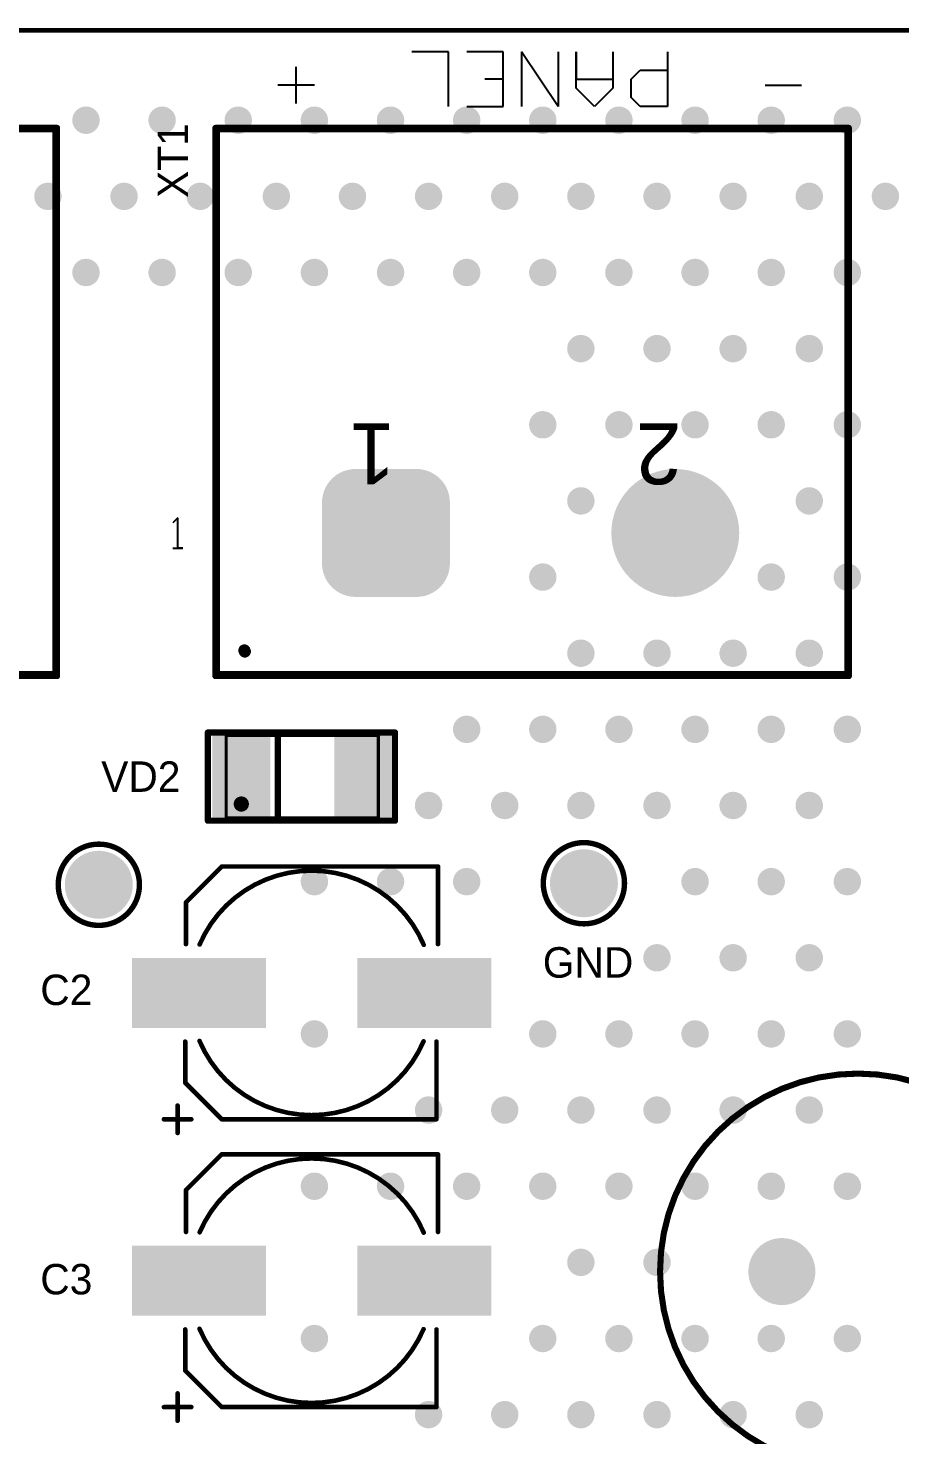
# Model space of a CAD drawing. Header units: millimetres. Extents: x 401 to 511, y 209 to 411.
# Drawn here: x 439.35 to 467.98, y 364.34 to 410.52 of the extents above; entities that cross this region are included whole.
import ezdxf

# ---------------------------------------------------------------- set-up
doc = ezdxf.new("R2010")
doc.units = ezdxf.units.MM
for name, color, linetype in [('BottomSolder', 6, 'Continuous'), ('KeepOutLayer', 6, 'Continuous'), ('Mechanical1', 6, 'Continuous'), ('MultiLayer', 9, 'Continuous'), ('TopOverlay', 2, 'Continuous'), ('TopSolder', 216, 'Continuous')]:
    doc.layers.add(name, color=color, linetype=linetype)

msp = doc.modelspace()

# ---------------------------------------------------------------- linework, layer by layer
at = {"layer": 'BottomSolder'}
for points, const_width in [([(441.025, 407.5, 1), (441.475, 407.5, 1)], 0.45), ([(443.525, 407.5, 1), (443.975, 407.5, 1)], 0.45), ([(446.025, 407.5, 1), (446.475, 407.5, 1)], 0.45), ([(448.525, 407.5, 1), (448.975, 407.5, 1)], 0.45), ([(451.025, 407.5, 1), (451.475, 407.5, 1)], 0.45), ([(453.525, 407.5, 1), (453.975, 407.5, 1)], 0.45), ([(456.025, 407.5, 1), (456.475, 407.5, 1)], 0.45), ([(458.525, 407.5, 1), (458.975, 407.5, 1)], 0.45), ([(461.025, 407.5, 1), (461.475, 407.5, 1)], 0.45), ([(463.525, 407.5, 1), (463.975, 407.5, 1)], 0.45), ([(466.025, 407.5, 1), (466.475, 407.5, 1)], 0.45), ([(439.775, 405, 1), (440.225, 405, 1)], 0.45), ([(442.275, 405, 1), (442.725, 405, 1)], 0.45), ([(444.775, 405, 1), (445.225, 405, 1)], 0.45), ([(447.275, 405, 1), (447.725, 405, 1)], 0.45), ([(449.775, 405, 1), (450.225, 405, 1)], 0.45), ([(452.275, 405, 1), (452.725, 405, 1)], 0.45), ([(454.775, 405, 1), (455.225, 405, 1)], 0.45), ([(457.275, 405, 1), (457.725, 405, 1)], 0.45), ([(459.775, 405, 1), (460.225, 405, 1)], 0.45), ([(462.275, 405, 1), (462.725, 405, 1)], 0.45), ([(464.775, 405, 1), (465.225, 405, 1)], 0.45), ([(467.275, 405, 1), (467.725, 405, 1)], 0.45), ([(441.025, 402.5, 1), (441.475, 402.5, 1)], 0.45), ([(443.525, 402.5, 1), (443.975, 402.5, 1)], 0.45), ([(446.025, 402.5, 1), (446.475, 402.5, 1)], 0.45), ([(448.525, 402.5, 1), (448.975, 402.5, 1)], 0.45), ([(451.025, 402.5, 1), (451.475, 402.5, 1)], 0.45), ([(453.525, 402.5, 1), (453.975, 402.5, 1)], 0.45), ([(456.025, 402.5, 1), (456.475, 402.5, 1)], 0.45), ([(458.525, 402.5, 1), (458.975, 402.5, 1)], 0.45), ([(461.025, 402.5, 1), (461.475, 402.5, 1)], 0.45), ([(463.525, 402.5, 1), (463.975, 402.5, 1)], 0.45), ([(466.025, 402.5, 1), (466.475, 402.5, 1)], 0.45), ([(457.275, 400, 1), (457.725, 400, 1)], 0.45), ([(459.775, 400, 1), (460.225, 400, 1)], 0.45), ([(462.275, 400, 1), (462.725, 400, 1)], 0.45), ([(464.775, 400, 1), (465.225, 400, 1)], 0.45), ([(456.025, 397.5, 1), (456.475, 397.5, 1)], 0.45), ([(458.525, 397.5, 1), (458.975, 397.5, 1)], 0.45), ([(461.025, 397.5, 1), (461.475, 397.5, 1)], 0.45), ([(463.525, 397.5, 1), (463.975, 397.5, 1)], 0.45), ([(466.025, 397.5, 1), (466.475, 397.5, 1)], 0.45), ([(449.55, 394.948, 1), (450.65, 394.948, 1)], 1.1), ([(451.55, 394.948, 1), (452.65, 394.948, 1)], 1.1), ([(459.55, 393.948, 1), (461.65, 393.948, 1)], 2.1), ([(457.275, 395, 1), (457.725, 395, 1)], 0.45), ([(464.775, 395, 1), (465.225, 395, 1)], 0.45), ([(449.55, 392.948, 1), (450.65, 392.948, 1)], 1.1), ([(451.55, 392.948, 1), (452.65, 392.948, 1)], 1.1), ([(456.025, 392.5, 1), (456.475, 392.5, 1)], 0.45), ([(463.525, 392.5, 1), (463.975, 392.5, 1)], 0.45), ([(466.025, 392.5, 1), (466.475, 392.5, 1)], 0.45), ([(457.275, 390, 1), (457.725, 390, 1)], 0.45), ([(459.775, 390, 1), (460.225, 390, 1)], 0.45), ([(462.275, 390, 1), (462.725, 390, 1)], 0.45), ([(464.775, 390, 1), (465.225, 390, 1)], 0.45), ([(453.525, 387.5, 1), (453.975, 387.5, 1)], 0.45), ([(456.025, 387.5, 1), (456.475, 387.5, 1)], 0.45), ([(458.525, 387.5, 1), (458.975, 387.5, 1)], 0.45), ([(461.025, 387.5, 1), (461.475, 387.5, 1)], 0.45), ([(463.525, 387.5, 1), (463.975, 387.5, 1)], 0.45), ([(466.025, 387.5, 1), (466.475, 387.5, 1)], 0.45), ([(452.275, 385, 1), (452.725, 385, 1)], 0.45), ([(454.775, 385, 1), (455.225, 385, 1)], 0.45), ([(457.275, 385, 1), (457.725, 385, 1)], 0.45), ([(459.775, 385, 1), (460.225, 385, 1)], 0.45), ([(462.275, 385, 1), (462.725, 385, 1)], 0.45), ([(464.775, 385, 1), (465.225, 385, 1)], 0.45), ([(441.113, 382.398, 1), (442.229, 382.398, 1)], 1.116), ([(457.042, 382.448, 1), (458.158, 382.448, 1)], 1.116), ([(448.525, 382.5, 1), (448.975, 382.5, 1)], 0.45), ([(451.025, 382.5, 1), (451.475, 382.5, 1)], 0.45), ([(453.525, 382.5, 1), (453.975, 382.5, 1)], 0.45), ([(461.025, 382.5, 1), (461.475, 382.5, 1)], 0.45), ([(463.525, 382.5, 1), (463.975, 382.5, 1)], 0.45), ([(466.025, 382.5, 1), (466.475, 382.5, 1)], 0.45), ([(459.775, 380, 1), (460.225, 380, 1)], 0.45), ([(462.275, 380, 1), (462.725, 380, 1)], 0.45), ([(464.775, 380, 1), (465.225, 380, 1)], 0.45), ([(448.525, 377.5, 1), (448.975, 377.5, 1)], 0.45), ([(456.025, 377.5, 1), (456.475, 377.5, 1)], 0.45), ([(458.525, 377.5, 1), (458.975, 377.5, 1)], 0.45), ([(461.025, 377.5, 1), (461.475, 377.5, 1)], 0.45), ([(463.525, 377.5, 1), (463.975, 377.5, 1)], 0.45), ([(466.025, 377.5, 1), (466.475, 377.5, 1)], 0.45), ([(452.275, 375, 1), (452.725, 375, 1)], 0.45), ([(454.775, 375, 1), (455.225, 375, 1)], 0.45), ([(457.275, 375, 1), (457.725, 375, 1)], 0.45), ([(459.775, 375, 1), (460.225, 375, 1)], 0.45), ([(462.275, 375, 1), (462.725, 375, 1)], 0.45), ([(464.775, 375, 1), (465.225, 375, 1)], 0.45), ([(448.525, 372.5, 1), (448.975, 372.5, 1)], 0.45), ([(451.025, 372.5, 1), (451.475, 372.5, 1)], 0.45), ([(453.525, 372.5, 1), (453.975, 372.5, 1)], 0.45), ([(456.025, 372.5, 1), (456.475, 372.5, 1)], 0.45), ([(458.525, 372.5, 1), (458.975, 372.5, 1)], 0.45), ([(461.025, 372.5, 1), (461.475, 372.5, 1)], 0.45), ([(463.525, 372.5, 1), (463.975, 372.5, 1)], 0.45), ([(466.025, 372.5, 1), (466.475, 372.5, 1)], 0.45), ([(457.275, 370, 1), (457.725, 370, 1)], 0.45), ([(459.775, 370, 1), (460.225, 370, 1)], 0.45), ([(463.55, 369.698, 1), (464.65, 369.698, 1)], 1.1), ([(448.525, 367.5, 1), (448.975, 367.5, 1)], 0.45), ([(456.025, 367.5, 1), (456.475, 367.5, 1)], 0.45), ([(458.525, 367.5, 1), (458.975, 367.5, 1)], 0.45), ([(461.025, 367.5, 1), (461.475, 367.5, 1)], 0.45), ([(463.525, 367.5, 1), (463.975, 367.5, 1)], 0.45), ([(466.025, 367.5, 1), (466.475, 367.5, 1)], 0.45), ([(452.275, 365, 1), (452.725, 365, 1)], 0.45), ([(454.775, 365, 1), (455.225, 365, 1)], 0.45), ([(457.275, 365, 1), (457.725, 365, 1)], 0.45), ([(459.775, 365, 1), (460.225, 365, 1)], 0.45), ([(462.275, 365, 1), (462.725, 365, 1)], 0.45), ([(464.775, 365, 1), (465.225, 365, 1)], 0.45)]:
    msp.add_lwpolyline(points, format="xyb", close=True, dxfattribs=dict(at, const_width=const_width))
for points in [[(452.1, 396.048), (450.1, 396.048), (452.1, 391.848), (450.1, 391.848)], [(453.2, 394.948), (449, 394.948), (453.2, 392.948), (449, 392.948)]]:
    msp.add_solid(points, dxfattribs=at)
at = {"layer": 'KeepOutLayer', "const_width": 0.15}
msp.add_lwpolyline([(405.85, 410.448), (505.85, 410.448)], dxfattribs=at)
at = {"layer": 'Mechanical1'}
for points, const_width in [([(419.6, 407.148), (440.2, 407.148)], 0.1), ([(440.2, 389.368), (440.2, 407.148)], 0.1), ([(445.6, 389.368), (445.6, 407.148)], 0.1), ([(445.6, 407.148), (466.2, 407.148)], 0.1), ([(466.2, 389.368), (466.2, 407.148)], 0.1), ([(419.6, 389.368), (440.2, 389.368)], 0.1), ([(445.6, 389.368), (466.2, 389.368)], 0.1), ([(445.85, 387.297), (450.85, 387.297)], 0.1), ([(445.85, 384.597), (445.85, 387.297)], 0.1), ([(450.85, 384.597), (450.85, 387.297)], 0.1), ([(445.85, 384.597), (450.85, 384.597)], 0.1), ([(444.534, 381.823), (445.709, 382.998)], 0.15), ([(445.709, 382.998), (452.809, 382.998)], 0.15), ([(452.809, 380.448), (452.809, 382.998)], 0.15), ([(444.534, 380.448), (444.534, 381.823)], 0.15), ([(444.509, 375.898), (444.509, 377.248)], 0.15), ([(452.759, 374.698), (452.759, 377.248)], 0.15), ([(444.509, 375.898), (445.709, 374.698)], 0.15), ([(444.259, 374.248), (444.259, 375.148)], 0.15), ([(443.809, 374.698), (444.709, 374.698)], 0.15), ([(445.709, 374.698), (452.759, 374.698)], 0.15), ([(444.534, 372.373), (445.709, 373.548)], 0.15), ([(445.709, 373.548), (452.809, 373.548)], 0.15), ([(452.809, 370.998), (452.809, 373.548)], 0.15), ([(444.534, 370.998), (444.534, 372.373)], 0.15), ([(444.509, 366.448), (444.509, 367.798)], 0.15), ([(452.759, 365.248), (452.759, 367.798)], 0.15), ([(444.509, 366.448), (445.709, 365.248)], 0.15), ([(444.259, 364.798), (444.259, 365.698)], 0.15), ([(443.809, 365.248), (444.709, 365.248)], 0.15), ([(445.709, 365.248), (452.759, 365.248)], 0.15)]:
    msp.add_lwpolyline(points, dxfattribs=dict(at, const_width=const_width))
for points, const_width in [([(440.175, 407.148, 1), (440.225, 407.148, 1)], 0.05), ([(440.175, 407.148, 1), (440.225, 407.148, 1)], 0.05), ([(445.575, 407.148, 1), (445.625, 407.148, 1)], 0.05), ([(445.575, 407.148, 1), (445.625, 407.148, 1)], 0.05), ([(466.175, 407.148, 1), (466.225, 407.148, 1)], 0.05), ([(466.175, 407.148, 1), (466.225, 407.148, 1)], 0.05), ([(446.551, 390.092, 1), (446.351, 390.092, 1)], 0.2), ([(446.302, 390.092, 1), (446.401, 390.092, 1)], 0.1), ([(446.501, 390.092, 1), (446.601, 390.092, 1)], 0.1), ([(440.175, 389.368, 1), (440.225, 389.368, 1)], 0.05), ([(440.175, 389.368, 1), (440.225, 389.368, 1)], 0.05), ([(445.575, 389.368, 1), (445.625, 389.368, 1)], 0.05), ([(445.575, 389.368, 1), (445.625, 389.368, 1)], 0.05), ([(466.175, 389.368, 1), (466.225, 389.368, 1)], 0.05), ([(466.175, 389.368, 1), (466.225, 389.368, 1)], 0.05), ([(445.825, 387.297, 1), (445.875, 387.297, 1)], 0.05), ([(445.825, 387.297, 1), (445.875, 387.297, 1)], 0.05), ([(450.825, 387.297, 1), (450.875, 387.297, 1)], 0.05), ([(450.825, 387.297, 1), (450.875, 387.297, 1)], 0.05), ([(446.225, 385.048, 1), (446.475, 385.048, 1)], 0.25), ([(445.825, 384.597, 1), (445.875, 384.597, 1)], 0.05), ([(445.825, 384.597, 1), (445.875, 384.597, 1)], 0.05), ([(450.825, 384.597, 1), (450.875, 384.597, 1)], 0.05), ([(450.825, 384.597, 1), (450.875, 384.597, 1)], 0.05), ([(445.671, 382.998, 1), (445.746, 382.998, 1)], 0.075), ([(445.671, 382.998, 1), (445.746, 382.998, 1)], 0.075), ([(452.771, 382.998, 1), (452.846, 382.998, 1)], 0.075), ([(452.771, 382.998, 1), (452.846, 382.998, 1)], 0.075), ([(444.496, 381.823, 1), (444.571, 381.823, 1)], 0.075), ([(444.496, 381.823, 1), (444.571, 381.823, 1)], 0.075), ([(444.496, 380.448, 1), (444.571, 380.448, 1)], 0.075), ([(444.945, 380.437, 1), (445.02, 380.437, 1)], 0.075), ([(452.303, 380.425, 1), (452.378, 380.425, 1)], 0.075), ([(452.771, 380.448, 1), (452.846, 380.448, 1)], 0.075), ([(444.94, 377.27, 1), (445.015, 377.27, 1)], 0.075), ([(444.471, 377.248, 1), (444.546, 377.248, 1)], 0.075), ([(452.298, 377.258, 1), (452.373, 377.258, 1)], 0.075), ([(452.721, 377.248, 1), (452.796, 377.248, 1)], 0.075), ([(444.471, 375.898, 1), (444.546, 375.898, 1)], 0.075), ([(444.471, 375.898, 1), (444.546, 375.898, 1)], 0.075), ([(473.1, 369.698, 1), (460.1, 369.698, 1)], 0.1), ([(444.221, 375.148, 1), (444.296, 375.148, 1)], 0.075), ([(443.771, 374.698, 1), (443.846, 374.698, 1)], 0.075), ([(444.671, 374.698, 1), (444.746, 374.698, 1)], 0.075), ([(445.671, 374.698, 1), (445.746, 374.698, 1)], 0.075), ([(445.671, 374.698, 1), (445.746, 374.698, 1)], 0.075), ([(452.721, 374.698, 1), (452.796, 374.698, 1)], 0.075), ([(452.721, 374.698, 1), (452.796, 374.698, 1)], 0.075), ([(444.221, 374.248, 1), (444.296, 374.248, 1)], 0.075), ([(445.671, 373.548, 1), (445.746, 373.548, 1)], 0.075), ([(445.671, 373.548, 1), (445.746, 373.548, 1)], 0.075), ([(452.771, 373.548, 1), (452.846, 373.548, 1)], 0.075), ([(452.771, 373.548, 1), (452.846, 373.548, 1)], 0.075), ([(444.496, 372.373, 1), (444.571, 372.373, 1)], 0.075), ([(444.496, 372.373, 1), (444.571, 372.373, 1)], 0.075), ([(444.496, 370.998, 1), (444.571, 370.998, 1)], 0.075), ([(444.945, 370.987, 1), (445.02, 370.987, 1)], 0.075), ([(452.303, 370.975, 1), (452.378, 370.975, 1)], 0.075), ([(452.771, 370.998, 1), (452.846, 370.998, 1)], 0.075), ([(460.075, 369.698, 1), (460.125, 369.698, 1)], 0.05), ([(444.471, 367.798, 1), (444.546, 367.798, 1)], 0.075), ([(444.94, 367.82, 1), (445.015, 367.82, 1)], 0.075), ([(452.298, 367.808, 1), (452.373, 367.808, 1)], 0.075), ([(452.721, 367.798, 1), (452.796, 367.798, 1)], 0.075), ([(444.471, 366.448, 1), (444.546, 366.448, 1)], 0.075), ([(444.471, 366.448, 1), (444.546, 366.448, 1)], 0.075), ([(444.221, 365.698, 1), (444.296, 365.698, 1)], 0.075), ([(443.771, 365.248, 1), (443.846, 365.248, 1)], 0.075), ([(444.221, 364.798, 1), (444.296, 364.798, 1)], 0.075), ([(444.671, 365.248, 1), (444.746, 365.248, 1)], 0.075), ([(445.671, 365.248, 1), (445.746, 365.248, 1)], 0.075), ([(445.671, 365.248, 1), (445.746, 365.248, 1)], 0.075), ([(452.721, 365.248, 1), (452.796, 365.248, 1)], 0.075), ([(452.721, 365.248, 1), (452.796, 365.248, 1)], 0.075)]:
    msp.add_lwpolyline(points, format="xyb", close=True, dxfattribs=dict(at, const_width=const_width))
at = {"layer": 'Mechanical1', "const_width": 0.15}
for points in [[(444.982, 380.437, -0.660589), (452.341, 380.425)], [(452.335, 377.258, -0.660589), (444.977, 377.27)], [(444.982, 370.987, -0.660589), (452.341, 370.975)], [(452.335, 367.808, -0.660589), (444.977, 367.82)]]:
    msp.add_lwpolyline(points, format="xyb", dxfattribs=at)
at = {"layer": 'MultiLayer'}
for points, const_width in [([(441.075, 407.5, 1), (441.425, 407.5, 1)], 0.35), ([(443.575, 407.5, 1), (443.925, 407.5, 1)], 0.35), ([(446.075, 407.5, 1), (446.425, 407.5, 1)], 0.35), ([(448.575, 407.5, 1), (448.925, 407.5, 1)], 0.35), ([(451.075, 407.5, 1), (451.425, 407.5, 1)], 0.35), ([(453.575, 407.5, 1), (453.925, 407.5, 1)], 0.35), ([(456.075, 407.5, 1), (456.425, 407.5, 1)], 0.35), ([(458.575, 407.5, 1), (458.925, 407.5, 1)], 0.35), ([(461.075, 407.5, 1), (461.425, 407.5, 1)], 0.35), ([(463.575, 407.5, 1), (463.925, 407.5, 1)], 0.35), ([(466.075, 407.5, 1), (466.425, 407.5, 1)], 0.35), ([(439.825, 405, 1), (440.175, 405, 1)], 0.35), ([(442.325, 405, 1), (442.675, 405, 1)], 0.35), ([(444.825, 405, 1), (445.175, 405, 1)], 0.35), ([(447.325, 405, 1), (447.675, 405, 1)], 0.35), ([(449.825, 405, 1), (450.175, 405, 1)], 0.35), ([(452.325, 405, 1), (452.675, 405, 1)], 0.35), ([(454.825, 405, 1), (455.175, 405, 1)], 0.35), ([(457.325, 405, 1), (457.675, 405, 1)], 0.35), ([(459.825, 405, 1), (460.175, 405, 1)], 0.35), ([(462.325, 405, 1), (462.675, 405, 1)], 0.35), ([(464.825, 405, 1), (465.175, 405, 1)], 0.35), ([(467.325, 405, 1), (467.675, 405, 1)], 0.35), ([(441.075, 402.5, 1), (441.425, 402.5, 1)], 0.35), ([(443.575, 402.5, 1), (443.925, 402.5, 1)], 0.35), ([(446.075, 402.5, 1), (446.425, 402.5, 1)], 0.35), ([(448.575, 402.5, 1), (448.925, 402.5, 1)], 0.35), ([(451.075, 402.5, 1), (451.425, 402.5, 1)], 0.35), ([(453.575, 402.5, 1), (453.925, 402.5, 1)], 0.35), ([(456.075, 402.5, 1), (456.425, 402.5, 1)], 0.35), ([(458.575, 402.5, 1), (458.925, 402.5, 1)], 0.35), ([(461.075, 402.5, 1), (461.425, 402.5, 1)], 0.35), ([(463.575, 402.5, 1), (463.925, 402.5, 1)], 0.35), ([(466.075, 402.5, 1), (466.425, 402.5, 1)], 0.35), ([(457.325, 400, 1), (457.675, 400, 1)], 0.35), ([(459.825, 400, 1), (460.175, 400, 1)], 0.35), ([(462.325, 400, 1), (462.675, 400, 1)], 0.35), ([(464.825, 400, 1), (465.175, 400, 1)], 0.35), ([(456.075, 397.5, 1), (456.425, 397.5, 1)], 0.35), ([(458.575, 397.5, 1), (458.925, 397.5, 1)], 0.35), ([(461.075, 397.5, 1), (461.425, 397.5, 1)], 0.35), ([(463.575, 397.5, 1), (463.925, 397.5, 1)], 0.35), ([(466.075, 397.5, 1), (466.425, 397.5, 1)], 0.35), ([(449.6, 394.948, 1), (450.6, 394.948, 1)], 1), ([(451.6, 394.948, 1), (452.6, 394.948, 1)], 1), ([(459.6, 393.948, 1), (461.6, 393.948, 1)], 2), ([(457.325, 395, 1), (457.675, 395, 1)], 0.35), ([(464.825, 395, 1), (465.175, 395, 1)], 0.35), ([(449.6, 392.948, 1), (450.6, 392.948, 1)], 1), ([(451.6, 392.948, 1), (452.6, 392.948, 1)], 1), ([(456.075, 392.5, 1), (456.425, 392.5, 1)], 0.35), ([(463.575, 392.5, 1), (463.925, 392.5, 1)], 0.35), ([(466.075, 392.5, 1), (466.425, 392.5, 1)], 0.35), ([(457.325, 390, 1), (457.675, 390, 1)], 0.35), ([(459.825, 390, 1), (460.175, 390, 1)], 0.35), ([(462.325, 390, 1), (462.675, 390, 1)], 0.35), ([(464.825, 390, 1), (465.175, 390, 1)], 0.35), ([(453.575, 387.5, 1), (453.925, 387.5, 1)], 0.35), ([(456.075, 387.5, 1), (456.425, 387.5, 1)], 0.35), ([(458.575, 387.5, 1), (458.925, 387.5, 1)], 0.35), ([(461.075, 387.5, 1), (461.425, 387.5, 1)], 0.35), ([(463.575, 387.5, 1), (463.925, 387.5, 1)], 0.35), ([(466.075, 387.5, 1), (466.425, 387.5, 1)], 0.35), ([(452.325, 385, 1), (452.675, 385, 1)], 0.35), ([(454.825, 385, 1), (455.175, 385, 1)], 0.35), ([(457.325, 385, 1), (457.675, 385, 1)], 0.35), ([(459.825, 385, 1), (460.175, 385, 1)], 0.35), ([(462.325, 385, 1), (462.675, 385, 1)], 0.35), ([(464.825, 385, 1), (465.175, 385, 1)], 0.35), ([(441.163, 382.398, 1), (442.179, 382.398, 1)], 1.016), ([(457.092, 382.448, 1), (458.108, 382.448, 1)], 1.016), ([(448.575, 382.5, 1), (448.925, 382.5, 1)], 0.35), ([(451.075, 382.5, 1), (451.425, 382.5, 1)], 0.35), ([(453.575, 382.5, 1), (453.925, 382.5, 1)], 0.35), ([(461.075, 382.5, 1), (461.425, 382.5, 1)], 0.35), ([(463.575, 382.5, 1), (463.925, 382.5, 1)], 0.35), ([(466.075, 382.5, 1), (466.425, 382.5, 1)], 0.35), ([(459.825, 380, 1), (460.175, 380, 1)], 0.35), ([(462.325, 380, 1), (462.675, 380, 1)], 0.35), ([(464.825, 380, 1), (465.175, 380, 1)], 0.35), ([(448.575, 377.5, 1), (448.925, 377.5, 1)], 0.35), ([(456.075, 377.5, 1), (456.425, 377.5, 1)], 0.35), ([(458.575, 377.5, 1), (458.925, 377.5, 1)], 0.35), ([(461.075, 377.5, 1), (461.425, 377.5, 1)], 0.35), ([(463.575, 377.5, 1), (463.925, 377.5, 1)], 0.35), ([(466.075, 377.5, 1), (466.425, 377.5, 1)], 0.35), ([(452.325, 375, 1), (452.675, 375, 1)], 0.35), ([(454.825, 375, 1), (455.175, 375, 1)], 0.35), ([(457.325, 375, 1), (457.675, 375, 1)], 0.35), ([(459.825, 375, 1), (460.175, 375, 1)], 0.35), ([(462.325, 375, 1), (462.675, 375, 1)], 0.35), ([(464.825, 375, 1), (465.175, 375, 1)], 0.35), ([(448.575, 372.5, 1), (448.925, 372.5, 1)], 0.35), ([(451.075, 372.5, 1), (451.425, 372.5, 1)], 0.35), ([(453.575, 372.5, 1), (453.925, 372.5, 1)], 0.35), ([(456.075, 372.5, 1), (456.425, 372.5, 1)], 0.35), ([(458.575, 372.5, 1), (458.925, 372.5, 1)], 0.35), ([(461.075, 372.5, 1), (461.425, 372.5, 1)], 0.35), ([(463.575, 372.5, 1), (463.925, 372.5, 1)], 0.35), ([(466.075, 372.5, 1), (466.425, 372.5, 1)], 0.35), ([(463.6, 369.698, 1), (464.6, 369.698, 1)], 1), ([(457.325, 370, 1), (457.675, 370, 1)], 0.35), ([(459.825, 370, 1), (460.175, 370, 1)], 0.35), ([(448.575, 367.5, 1), (448.925, 367.5, 1)], 0.35), ([(456.075, 367.5, 1), (456.425, 367.5, 1)], 0.35), ([(458.575, 367.5, 1), (458.925, 367.5, 1)], 0.35), ([(461.075, 367.5, 1), (461.425, 367.5, 1)], 0.35), ([(463.575, 367.5, 1), (463.925, 367.5, 1)], 0.35), ([(466.075, 367.5, 1), (466.425, 367.5, 1)], 0.35), ([(452.325, 365, 1), (452.675, 365, 1)], 0.35), ([(454.825, 365, 1), (455.175, 365, 1)], 0.35), ([(457.325, 365, 1), (457.675, 365, 1)], 0.35), ([(459.825, 365, 1), (460.175, 365, 1)], 0.35), ([(462.325, 365, 1), (462.675, 365, 1)], 0.35), ([(464.825, 365, 1), (465.175, 365, 1)], 0.35)]:
    msp.add_lwpolyline(points, format="xyb", close=True, dxfattribs=dict(at, const_width=const_width))
for points in [[(452.1, 395.948), (450.1, 395.948), (452.1, 391.948), (450.1, 391.948)], [(453.1, 394.948), (449.1, 394.948), (453.1, 392.948), (449.1, 392.948)]]:
    msp.add_solid(points, dxfattribs=at)
at = {"layer": 'TopOverlay'}
for p, q in [((453.152, 409.748), (451.953, 409.748)), ((453.152, 407.948), (453.152, 409.748)), ((454.952, 409.748), (453.752, 409.748)), ((454.952, 407.948), (454.952, 409.748)), ((456.751, 407.948), (455.552, 409.748)), ((455.552, 409.748), (455.552, 407.948)), ((456.751, 409.748), (456.751, 407.948)), ((457.351, 408.548), (457.351, 409.748)), ((457.351, 409.748), (457.351, 408.848)), ((458.551, 409.748), (458.551, 408.548)), ((460.35, 409.748), (460.35, 407.948)), ((448.15, 408.048), (448.15, 409.248)), ((454.952, 408.848), (454.352, 408.848)), ((457.351, 408.848), (458.551, 408.848)), ((459.15, 408.848), (459.45, 409.148)), ((459.15, 408.248), (459.15, 408.848)), ((459.45, 409.148), (460.35, 409.148)), ((448.75, 408.648), (447.55, 408.648)), ((457.951, 407.948), (457.351, 408.548)), ((458.551, 408.548), (457.951, 407.948)), ((463.55, 408.648), (464.75, 408.648)), ((453.752, 407.948), (454.952, 407.948)), ((459.45, 407.948), (459.15, 408.248)), ((460.35, 407.948), (459.45, 407.948)), ((444.267, 394.447), (444.1, 394.281)), ((444.267, 393.448), (444.267, 394.447)), ((444.1, 393.448), (444.433, 393.448)), ((444.433, 393.448), (444.267, 393.448))]:
    msp.add_line(p, q, dxfattribs=at)
for points, const_width in [([(419.5, 407.248), (440.3, 407.248)], 0.2), ([(440.3, 389.248), (440.3, 407.248)], 0.2), ([(445.5, 407.248), (466.3, 407.248)], 0.2), ([(445.5, 389.248), (445.5, 407.248)], 0.2), ([(466.3, 389.248), (466.3, 407.248)], 0.2), ([(419.5, 389.248), (440.3, 389.248)], 0.2), ([(445.5, 389.248), (466.3, 389.248)], 0.2), ([(445.25, 384.498), (445.25, 387.398)], 0.2), ([(445.25, 387.398), (451.4, 387.398)], 0.2), ([(447.55, 384.498), (447.55, 387.398)], 0.2), ([(451.4, 384.498), (451.4, 387.398)], 0.2), ([(445.25, 384.498), (451.4, 384.498)], 0.2), ([(444.534, 381.823), (445.709, 382.998)], 0.15), ([(445.709, 382.998), (452.809, 382.998)], 0.15), ([(452.809, 380.448), (452.809, 382.998)], 0.15), ([(444.534, 380.448), (444.534, 381.823)], 0.15), ([(444.509, 375.898), (444.509, 377.248)], 0.15), ([(452.759, 374.698), (452.759, 377.248)], 0.15), ([(444.509, 375.898), (445.709, 374.698)], 0.15), ([(444.259, 374.248), (444.259, 375.148)], 0.15), ([(443.809, 374.698), (444.709, 374.698)], 0.15), ([(445.709, 374.698), (452.759, 374.698)], 0.15), ([(444.534, 372.373), (445.709, 373.548)], 0.15), ([(445.709, 373.548), (452.809, 373.548)], 0.15), ([(452.809, 370.998), (452.809, 373.548)], 0.15), ([(444.534, 370.998), (444.534, 372.373)], 0.15), ([(444.509, 366.448), (444.509, 367.798)], 0.15), ([(452.759, 365.248), (452.759, 367.798)], 0.15), ([(444.509, 366.448), (445.709, 365.248)], 0.15), ([(444.259, 364.798), (444.259, 365.698)], 0.15), ([(443.809, 365.248), (444.709, 365.248)], 0.15), ([(445.709, 365.248), (452.759, 365.248)], 0.15)]:
    msp.add_lwpolyline(points, dxfattribs=dict(at, const_width=const_width))
for points, const_width in [([(440.25, 407.248, 1), (440.35, 407.248, 1)], 0.1), ([(440.25, 407.248, 1), (440.35, 407.248, 1)], 0.1), ([(445.45, 407.248, 1), (445.55, 407.248, 1)], 0.1), ([(445.45, 407.248, 1), (445.55, 407.248, 1)], 0.1), ([(466.25, 407.248, 1), (466.35, 407.248, 1)], 0.1), ([(466.25, 407.248, 1), (466.35, 407.248, 1)], 0.1), ([(446.566, 390.055, 1), (446.366, 390.055, 1)], 0.2), ([(446.316, 390.055, 1), (446.416, 390.055, 1)], 0.1), ([(446.516, 390.055, 1), (446.616, 390.055, 1)], 0.1), ([(440.25, 389.248, 1), (440.35, 389.248, 1)], 0.1), ([(440.25, 389.248, 1), (440.35, 389.248, 1)], 0.1), ([(445.45, 389.248, 1), (445.55, 389.248, 1)], 0.1), ([(445.45, 389.248, 1), (445.55, 389.248, 1)], 0.1), ([(466.25, 389.248, 1), (466.35, 389.248, 1)], 0.1), ([(466.25, 389.248, 1), (466.35, 389.248, 1)], 0.1), ([(445.2, 387.398, 1), (445.3, 387.398, 1)], 0.1), ([(445.2, 387.398, 1), (445.3, 387.398, 1)], 0.1), ([(447.5, 387.398, 1), (447.6, 387.398, 1)], 0.1), ([(451.35, 387.398, 1), (451.45, 387.398, 1)], 0.1), ([(451.35, 387.398, 1), (451.45, 387.398, 1)], 0.1), ([(445.2, 384.498, 1), (445.3, 384.498, 1)], 0.1), ([(445.2, 384.498, 1), (445.3, 384.498, 1)], 0.1), ([(447.5, 384.498, 1), (447.6, 384.498, 1)], 0.1), ([(451.35, 384.498, 1), (451.45, 384.498, 1)], 0.1), ([(451.35, 384.498, 1), (451.45, 384.498, 1)], 0.1), ([(443.005, 382.398, 1), (440.338, 382.398, 1)], 0.178), ([(458.933, 382.448, 1), (456.266, 382.448, 1)], 0.178), ([(445.671, 382.998, 1), (445.746, 382.998, 1)], 0.075), ([(445.671, 382.998, 1), (445.746, 382.998, 1)], 0.075), ([(452.771, 382.998, 1), (452.846, 382.998, 1)], 0.075), ([(452.771, 382.998, 1), (452.846, 382.998, 1)], 0.075), ([(440.293, 382.398, 1), (440.382, 382.398, 1)], 0.0889), ([(442.96, 382.398, 1), (443.049, 382.398, 1)], 0.0889), ([(456.222, 382.448, 1), (456.311, 382.448, 1)], 0.0889), ([(458.889, 382.448, 1), (458.978, 382.448, 1)], 0.0889), ([(444.496, 381.823, 1), (444.571, 381.823, 1)], 0.075), ([(444.496, 381.823, 1), (444.571, 381.823, 1)], 0.075), ([(444.496, 380.448, 1), (444.571, 380.448, 1)], 0.075), ([(444.945, 380.437, 1), (445.02, 380.437, 1)], 0.075), ([(452.303, 380.425, 1), (452.378, 380.425, 1)], 0.075), ([(452.771, 380.448, 1), (452.846, 380.448, 1)], 0.075), ([(444.94, 377.27, 1), (445.015, 377.27, 1)], 0.075), ([(444.471, 377.248, 1), (444.546, 377.248, 1)], 0.075), ([(452.298, 377.258, 1), (452.373, 377.258, 1)], 0.075), ([(452.721, 377.248, 1), (452.796, 377.248, 1)], 0.075), ([(444.471, 375.898, 1), (444.546, 375.898, 1)], 0.075), ([(444.471, 375.898, 1), (444.546, 375.898, 1)], 0.075), ([(473.1, 369.698, 1), (460.1, 369.698, 1)], 0.2), ([(444.221, 375.148, 1), (444.296, 375.148, 1)], 0.075), ([(443.771, 374.698, 1), (443.846, 374.698, 1)], 0.075), ([(444.671, 374.698, 1), (444.746, 374.698, 1)], 0.075), ([(445.671, 374.698, 1), (445.746, 374.698, 1)], 0.075), ([(445.671, 374.698, 1), (445.746, 374.698, 1)], 0.075), ([(452.721, 374.698, 1), (452.796, 374.698, 1)], 0.075), ([(452.721, 374.698, 1), (452.796, 374.698, 1)], 0.075), ([(444.221, 374.248, 1), (444.296, 374.248, 1)], 0.075), ([(445.671, 373.548, 1), (445.746, 373.548, 1)], 0.075), ([(445.671, 373.548, 1), (445.746, 373.548, 1)], 0.075), ([(452.771, 373.548, 1), (452.846, 373.548, 1)], 0.075), ([(452.771, 373.548, 1), (452.846, 373.548, 1)], 0.075), ([(444.496, 372.373, 1), (444.571, 372.373, 1)], 0.075), ([(444.496, 372.373, 1), (444.571, 372.373, 1)], 0.075), ([(444.496, 370.998, 1), (444.571, 370.998, 1)], 0.075), ([(444.945, 370.987, 1), (445.02, 370.987, 1)], 0.075), ([(452.303, 370.975, 1), (452.378, 370.975, 1)], 0.075), ([(452.771, 370.998, 1), (452.846, 370.998, 1)], 0.075), ([(460.05, 369.698, 1), (460.15, 369.698, 1)], 0.1), ([(444.471, 367.798, 1), (444.546, 367.798, 1)], 0.075), ([(444.94, 367.82, 1), (445.015, 367.82, 1)], 0.075), ([(452.298, 367.808, 1), (452.373, 367.808, 1)], 0.075), ([(452.721, 367.798, 1), (452.796, 367.798, 1)], 0.075), ([(444.471, 366.448, 1), (444.546, 366.448, 1)], 0.075), ([(444.471, 366.448, 1), (444.546, 366.448, 1)], 0.075), ([(444.221, 365.698, 1), (444.296, 365.698, 1)], 0.075), ([(443.771, 365.248, 1), (443.846, 365.248, 1)], 0.075), ([(444.221, 364.798, 1), (444.296, 364.798, 1)], 0.075), ([(444.671, 365.248, 1), (444.746, 365.248, 1)], 0.075), ([(445.671, 365.248, 1), (445.746, 365.248, 1)], 0.075), ([(445.671, 365.248, 1), (445.746, 365.248, 1)], 0.075), ([(452.721, 365.248, 1), (452.796, 365.248, 1)], 0.075), ([(452.721, 365.248, 1), (452.796, 365.248, 1)], 0.075)]:
    msp.add_lwpolyline(points, format="xyb", close=True, dxfattribs=dict(at, const_width=const_width))
at = {"layer": 'TopOverlay', "const_width": 0.15}
for points in [[(444.982, 380.437, -0.660589), (452.341, 380.425)], [(452.335, 377.258, -0.660589), (444.977, 377.27)], [(444.982, 370.987, -0.660589), (452.341, 370.975)], [(452.335, 367.808, -0.660589), (444.977, 367.82)]]:
    msp.add_lwpolyline(points, format="xyb", dxfattribs=at)
at = {"layer": 'TopSolder'}
for points, const_width in [([(441.025, 407.5, 1), (441.475, 407.5, 1)], 0.45), ([(443.525, 407.5, 1), (443.975, 407.5, 1)], 0.45), ([(446.025, 407.5, 1), (446.475, 407.5, 1)], 0.45), ([(448.525, 407.5, 1), (448.975, 407.5, 1)], 0.45), ([(451.025, 407.5, 1), (451.475, 407.5, 1)], 0.45), ([(453.525, 407.5, 1), (453.975, 407.5, 1)], 0.45), ([(456.025, 407.5, 1), (456.475, 407.5, 1)], 0.45), ([(458.525, 407.5, 1), (458.975, 407.5, 1)], 0.45), ([(461.025, 407.5, 1), (461.475, 407.5, 1)], 0.45), ([(463.525, 407.5, 1), (463.975, 407.5, 1)], 0.45), ([(466.025, 407.5, 1), (466.475, 407.5, 1)], 0.45), ([(439.775, 405, 1), (440.225, 405, 1)], 0.45), ([(442.275, 405, 1), (442.725, 405, 1)], 0.45), ([(444.775, 405, 1), (445.225, 405, 1)], 0.45), ([(447.275, 405, 1), (447.725, 405, 1)], 0.45), ([(449.775, 405, 1), (450.225, 405, 1)], 0.45), ([(452.275, 405, 1), (452.725, 405, 1)], 0.45), ([(454.775, 405, 1), (455.225, 405, 1)], 0.45), ([(457.275, 405, 1), (457.725, 405, 1)], 0.45), ([(459.775, 405, 1), (460.225, 405, 1)], 0.45), ([(462.275, 405, 1), (462.725, 405, 1)], 0.45), ([(464.775, 405, 1), (465.225, 405, 1)], 0.45), ([(467.275, 405, 1), (467.725, 405, 1)], 0.45), ([(441.025, 402.5, 1), (441.475, 402.5, 1)], 0.45), ([(443.525, 402.5, 1), (443.975, 402.5, 1)], 0.45), ([(446.025, 402.5, 1), (446.475, 402.5, 1)], 0.45), ([(448.525, 402.5, 1), (448.975, 402.5, 1)], 0.45), ([(451.025, 402.5, 1), (451.475, 402.5, 1)], 0.45), ([(453.525, 402.5, 1), (453.975, 402.5, 1)], 0.45), ([(456.025, 402.5, 1), (456.475, 402.5, 1)], 0.45), ([(458.525, 402.5, 1), (458.975, 402.5, 1)], 0.45), ([(461.025, 402.5, 1), (461.475, 402.5, 1)], 0.45), ([(463.525, 402.5, 1), (463.975, 402.5, 1)], 0.45), ([(466.025, 402.5, 1), (466.475, 402.5, 1)], 0.45), ([(457.275, 400, 1), (457.725, 400, 1)], 0.45), ([(459.775, 400, 1), (460.225, 400, 1)], 0.45), ([(462.275, 400, 1), (462.725, 400, 1)], 0.45), ([(464.775, 400, 1), (465.225, 400, 1)], 0.45), ([(456.025, 397.5, 1), (456.475, 397.5, 1)], 0.45), ([(458.525, 397.5, 1), (458.975, 397.5, 1)], 0.45), ([(461.025, 397.5, 1), (461.475, 397.5, 1)], 0.45), ([(463.525, 397.5, 1), (463.975, 397.5, 1)], 0.45), ([(466.025, 397.5, 1), (466.475, 397.5, 1)], 0.45), ([(449.55, 394.948, 1), (450.65, 394.948, 1)], 1.1), ([(451.55, 394.948, 1), (452.65, 394.948, 1)], 1.1), ([(459.55, 393.948, 1), (461.65, 393.948, 1)], 2.1), ([(457.275, 395, 1), (457.725, 395, 1)], 0.45), ([(464.775, 395, 1), (465.225, 395, 1)], 0.45), ([(449.55, 392.948, 1), (450.65, 392.948, 1)], 1.1), ([(451.55, 392.948, 1), (452.65, 392.948, 1)], 1.1), ([(456.025, 392.5, 1), (456.475, 392.5, 1)], 0.45), ([(463.525, 392.5, 1), (463.975, 392.5, 1)], 0.45), ([(466.025, 392.5, 1), (466.475, 392.5, 1)], 0.45), ([(457.275, 390, 1), (457.725, 390, 1)], 0.45), ([(459.775, 390, 1), (460.225, 390, 1)], 0.45), ([(462.275, 390, 1), (462.725, 390, 1)], 0.45), ([(464.775, 390, 1), (465.225, 390, 1)], 0.45), ([(453.525, 387.5, 1), (453.975, 387.5, 1)], 0.45), ([(456.025, 387.5, 1), (456.475, 387.5, 1)], 0.45), ([(458.525, 387.5, 1), (458.975, 387.5, 1)], 0.45), ([(461.025, 387.5, 1), (461.475, 387.5, 1)], 0.45), ([(463.525, 387.5, 1), (463.975, 387.5, 1)], 0.45), ([(466.025, 387.5, 1), (466.475, 387.5, 1)], 0.45), ([(452.275, 385, 1), (452.725, 385, 1)], 0.45), ([(454.775, 385, 1), (455.225, 385, 1)], 0.45), ([(457.275, 385, 1), (457.725, 385, 1)], 0.45), ([(459.775, 385, 1), (460.225, 385, 1)], 0.45), ([(462.275, 385, 1), (462.725, 385, 1)], 0.45), ([(464.775, 385, 1), (465.225, 385, 1)], 0.45), ([(441.113, 382.398, 1), (442.229, 382.398, 1)], 1.116), ([(457.042, 382.448, 1), (458.158, 382.448, 1)], 1.116), ([(448.525, 382.5, 1), (448.975, 382.5, 1)], 0.45), ([(451.025, 382.5, 1), (451.475, 382.5, 1)], 0.45), ([(453.525, 382.5, 1), (453.975, 382.5, 1)], 0.45), ([(461.025, 382.5, 1), (461.475, 382.5, 1)], 0.45), ([(463.525, 382.5, 1), (463.975, 382.5, 1)], 0.45), ([(466.025, 382.5, 1), (466.475, 382.5, 1)], 0.45), ([(459.775, 380, 1), (460.225, 380, 1)], 0.45), ([(462.275, 380, 1), (462.725, 380, 1)], 0.45), ([(464.775, 380, 1), (465.225, 380, 1)], 0.45), ([(448.525, 377.5, 1), (448.975, 377.5, 1)], 0.45), ([(456.025, 377.5, 1), (456.475, 377.5, 1)], 0.45), ([(458.525, 377.5, 1), (458.975, 377.5, 1)], 0.45), ([(461.025, 377.5, 1), (461.475, 377.5, 1)], 0.45), ([(463.525, 377.5, 1), (463.975, 377.5, 1)], 0.45), ([(466.025, 377.5, 1), (466.475, 377.5, 1)], 0.45), ([(452.275, 375, 1), (452.725, 375, 1)], 0.45), ([(454.775, 375, 1), (455.225, 375, 1)], 0.45), ([(457.275, 375, 1), (457.725, 375, 1)], 0.45), ([(459.775, 375, 1), (460.225, 375, 1)], 0.45), ([(462.275, 375, 1), (462.725, 375, 1)], 0.45), ([(464.775, 375, 1), (465.225, 375, 1)], 0.45), ([(448.525, 372.5, 1), (448.975, 372.5, 1)], 0.45), ([(451.025, 372.5, 1), (451.475, 372.5, 1)], 0.45), ([(453.525, 372.5, 1), (453.975, 372.5, 1)], 0.45), ([(456.025, 372.5, 1), (456.475, 372.5, 1)], 0.45), ([(458.525, 372.5, 1), (458.975, 372.5, 1)], 0.45), ([(461.025, 372.5, 1), (461.475, 372.5, 1)], 0.45), ([(463.525, 372.5, 1), (463.975, 372.5, 1)], 0.45), ([(466.025, 372.5, 1), (466.475, 372.5, 1)], 0.45), ([(457.275, 370, 1), (457.725, 370, 1)], 0.45), ([(459.775, 370, 1), (460.225, 370, 1)], 0.45), ([(463.55, 369.698, 1), (464.65, 369.698, 1)], 1.1), ([(448.525, 367.5, 1), (448.975, 367.5, 1)], 0.45), ([(456.025, 367.5, 1), (456.475, 367.5, 1)], 0.45), ([(458.525, 367.5, 1), (458.975, 367.5, 1)], 0.45), ([(461.025, 367.5, 1), (461.475, 367.5, 1)], 0.45), ([(463.525, 367.5, 1), (463.975, 367.5, 1)], 0.45), ([(466.025, 367.5, 1), (466.475, 367.5, 1)], 0.45), ([(452.275, 365, 1), (452.725, 365, 1)], 0.45), ([(454.775, 365, 1), (455.225, 365, 1)], 0.45), ([(457.275, 365, 1), (457.725, 365, 1)], 0.45), ([(459.775, 365, 1), (460.225, 365, 1)], 0.45), ([(462.275, 365, 1), (462.725, 365, 1)], 0.45), ([(464.775, 365, 1), (465.225, 365, 1)], 0.45)]:
    msp.add_lwpolyline(points, format="xyb", close=True, dxfattribs=dict(at, const_width=const_width))
for points in [[(452.1, 396.048), (450.1, 396.048), (452.1, 391.848), (450.1, 391.848)], [(453.2, 394.948), (449, 394.948), (453.2, 392.948), (449, 392.948)], [(445.4, 387.298), (445.4, 384.598), (447.3, 387.298), (447.3, 384.598)], [(449.4, 387.298), (449.4, 384.598), (451.3, 387.298), (451.3, 384.598)], [(442.759, 377.698), (447.159, 377.698), (442.759, 379.998), (447.159, 379.998)], [(450.159, 377.698), (454.559, 377.698), (450.159, 379.998), (454.559, 379.998)], [(442.759, 368.248), (447.159, 368.248), (442.759, 370.548), (447.159, 370.548)], [(450.159, 368.248), (454.559, 368.248), (450.159, 370.548), (454.559, 370.548)]]:
    msp.add_solid(points, dxfattribs=at)

# ---------------------------------------------------------------- texts
at = {"layer": 'Mechanical1'}
for s, p in [('1', (451.4, 397.548)), ('2', (460.8, 397.548))]:
    msp.add_text(s, height=2, rotation=180, dxfattribs=at).set_placement(p)
at = {"layer": 'TopOverlay'}
msp.add_text('XT1', height=1, rotation=90, dxfattribs=at).set_placement((444.6, 404.948))
for s, p in [('VD2', (441.75, 385.448)), ('GND', (456.25, 379.348)), ('C2', (439.75, 378.448)), ('C3', (439.75, 368.948))]:
    msp.add_text(s, height=1, dxfattribs=at).set_placement(p)

doc.saveas('drawing.dxf')
